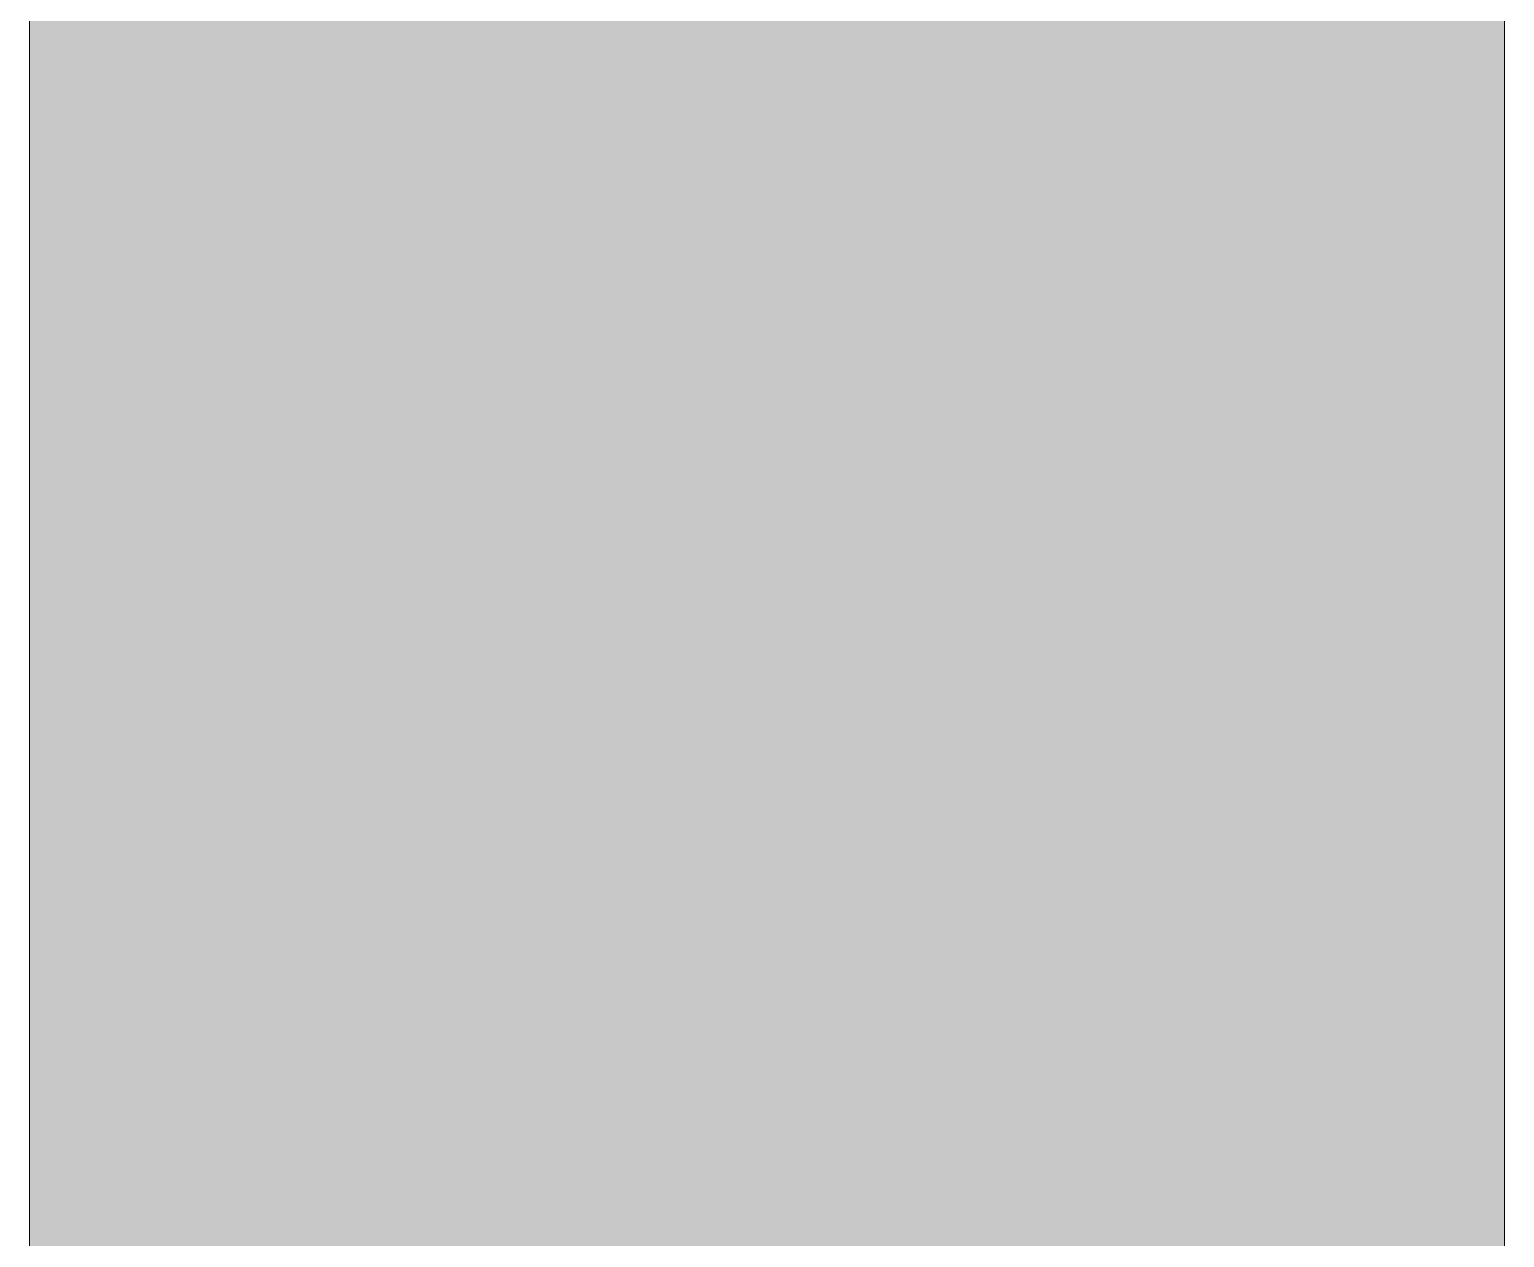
# Model space of a CAD drawing. Header units: metres. Extents: x 147 to 427, y -16 to 162.
# Drawn here: x 385.7912 to 386.2712, y 0.5 to 0.8929 of the extents above; entities that cross this region are included whole.
import ezdxf

# ---------------------------------------------------------------- set-up
doc = ezdxf.new("R2010")
doc.units = ezdxf.units.M
doc.layers.add('P-SANR-FIXT', color=7, linetype='Continuous', lineweight=5)

# ---------------------------------------------------------------- blocks, each defined once
blk = doc.blocks.new('UT_Bebedouro Industrial - UT_Bebedouro Industrial-3662647-HH')
at = {"layer": 'P-SANR-FIXT', "true_color": 0xbdbbb9, "transparency": 33554598}
h = blk.add_hatch(color=9, dxfattribs=at)
h.paths.add_polyline_path([(-167.39445, 0.08), (-166.91445, 0.08), (-166.91445, 0.3875), (-166.96445, 0.38793), (-166.96445, 0.4125), (-166.91445, 0.4125), (-166.91445, 1.24), (-167.39445, 1.24), (-167.39445, 0.12592)])
h.paths.add_polyline_path([(-166.96445, 0.28), (-166.96445, 0.32), (-166.95445, 0.32), (-166.95445, 0.28)])
at = {"layer": 'P-SANR-FIXT'}
for p, q in [((-167.39445, 0.08), (-167.39445, 1.24)), ((-166.91445, 1.24), (-166.91445, 0.08))]:
    blk.add_line(p, q, dxfattribs=at)
at = {"layer": 'P-SANR-FIXT', "color": 8, "true_color": 0x7b7978}
for p, q in [((-166.91445, 0.4125), (-166.91445, 1.24)), ((-167.39445, 0.5), (-167.39445, 0.89288))]:
    blk.add_line(p, q, dxfattribs=at)
at = {"layer": 'P-SANR-FIXT', "color": 253, "true_color": 0xa5a3a2}
blk.add_line((-167.39445, 0.42544), (-167.39445, 0.5), dxfattribs=at)

msp = doc.modelspace()

# ---------------------------------------------------------------- block references
at = {"layer": 'P-SANR-FIXT'}
msp.add_blockref('UT_Bebedouro Industrial - UT_Bebedouro Industrial-3662647-HH', (553.1856, 0), dxfattribs=at)

doc.saveas('drawing.dxf')
